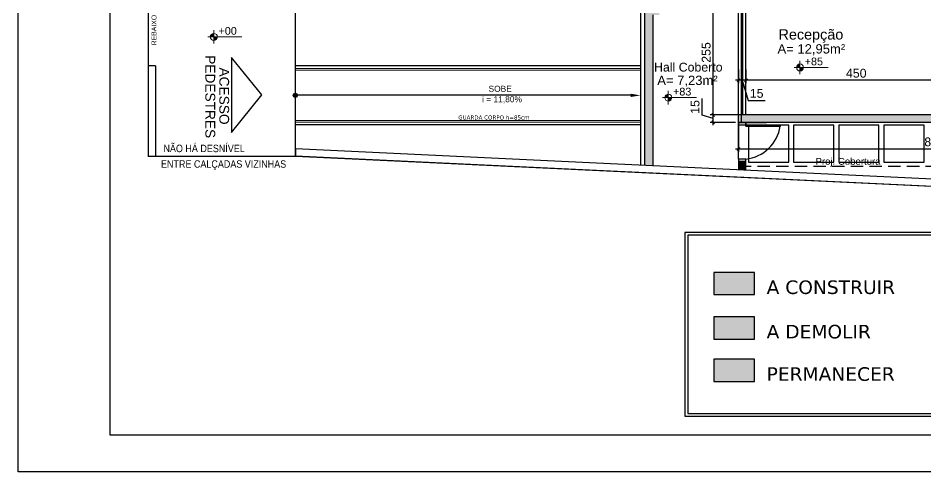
# Model space of a CAD drawing. Extents: x -165 to 197, y 154 to 653.
# Drawn here: x 89.78 to 108.29, y 448.3 to 457.55 of the extents above; entities that cross this region are included whole.
import ezdxf
from ezdxf.enums import TextEntityAlignment as Align

# ---------------------------------------------------------------- set-up
doc = ezdxf.new("R2010")
doc.units = 0
doc.header["$MEASUREMENT"] = 0
doc.header["$PDMODE"] = 3
doc.header["$PDSIZE"] = 0.1
doc.linetypes.add('HIDDEN2', pattern=[4.7625, 3.175, -1.5875])
doc.layers.get('0').update_dxf_attribs({"linetype": 'CONTINUOUS'})
doc.layers.get('DEFPOINTS').update_dxf_attribs({"linetype": 'CONTINUOUS'})
for name, color, linetype, lineweight in [('AIT-ESQUADRIA 34', 252, 'CONTINUOUS', 15), ('AIT-LAYOUT', 9, 'CONTINUOUS', 13), ('AIT-PAREDE', 4, 'CONTINUOUS', 30), ('construir', 1, 'CONTINUOUS', 25), ('COTA de NIVEL', 12, 'CONTINUOUS', 20), ('DEMOLIR', 40, 'CONTINUOUS', 25), ('FININHA', 251, 'CONTINUOUS', 25), ('TEXTO-190', 190, 'CONTINUOUS', 20)]:
    doc.layers.add(name, color=color, linetype=linetype, lineweight=lineweight)
for name, color, linetype in [('AIT-PORTAS', 2, 'CONTINUOUS'), ('AIT-PRANCHA', 7, 'CONTINUOUS'), ('AIT-TRACO17', 7, 'CONTINUOUS'), ('COTA LUMINO', 9, 'CONTINUOUS'), ('COTA MODIF', 172, 'CONTINUOUS'), ('MARGEM', 4, 'CONTINUOUS'), ('PROJECAO', 5, 'HIDDEN2'), ('TEXTO', 190, 'CONTINUOUS'), ('TEXTURA', 8, 'CONTINUOUS')]:
    doc.layers.add(name, color=color, linetype=linetype)
doc.styles.add('ARIAL', font='ARIAL.TTF', dxfattribs={"height": 0.18})
doc.styles.add('CINTHIA', font='stylu.ttf', dxfattribs={"width": 0.9})
doc.styles.add('cota25', font='ARIAL.TTF', dxfattribs={"height": 0.06})
doc.styles.add('PLANTA', font='stylu.ttf', dxfattribs={"height": 0.22})
doc.styles.add('ROMANS', font='ARIAL.TTF', dxfattribs={"height": 0.4})
doc.styles.get("Standard").update_dxf_attribs({"font": 'ISOCP'})
doc.dimstyles.new('Copy of ISO-25', dxfattribs={"dimtxt": 0.18, "dimasz": 0.06, "dimexe": 0.06, "dimexo": 0.06, "dimgap": 0.05, "dimtad": 1, "dimdec": 0, "dimlfac": 100, "dimdsep": 46, "dimtxsty": 'ARIAL', "dimblk1": 'OBLIQUE', "dimblk2": 'OBLIQUE', "dimsah": 1, "dimcen": 2.5, "dimdle": 0.06, "dimclrd": 256, "dimclre": 256, "dimclrt": 256, "dimadec": 0, "dimazin": 0, "dimtfac": 1, "dimtdec": 0, "dimtmove": 1, "dimatfit": 3, "dimldrblk": 'OBLIQUE', "dimfxl": 0, "dimtolj": 1, "dimtzin": 0, "dimlwd": -1, "dimlwe": -1, "dimarcsym": 0})

# ---------------------------------------------------------------- blocks, each defined once
blk = doc.blocks.new('_OBLIQUE')
at = {"color": 0, "linetype": 'ByBlock'}
blk.add_line((-0.5, -0.5), (0.5, 0.5), dxfattribs=at)
blk = doc.blocks.new('*D425')
at = {"layer": 'COTA MODIF'}
for p, q in [((104.468, 456.505), (104.468, 456.226)), ((104.618, 456.505), (104.618, 456.226)), ((104.678, 456.286), (104.408, 456.286)), ((104.543, 456.286), (104.667, 455.875)), ((104.667, 455.875), (105.009, 455.875))]:
    blk.add_line(p, q, dxfattribs=at)
at = {"layer": 'DEFPOINTS', "color": 0}
for p in [(104.468, 456.565), (104.618, 456.565), (104.468, 456.286)]:
    blk.add_point(p, dxfattribs=at)
at = {"layer": 'COTA MODIF', "xscale": 0.06, "yscale": 0.06, "zscale": 0.06, "rotation": 180}
blk.add_blockref('_OBLIQUE', (104.468, 456.286), dxfattribs=at)
at = {"layer": 'COTA MODIF', "xscale": 0.06, "yscale": 0.06, "zscale": 0.06}
blk.add_blockref('_OBLIQUE', (104.618, 456.286), dxfattribs=at)
at = {"layer": 'COTA MODIF', "insert": (104.838, 456.017), "char_height": 0.18, "attachment_point": 5, "style": 'ARIAL'}
blk.add_mtext('\\A1;15', dxfattribs=at)
blk = doc.blocks.new('*D450')
at = {"layer": 'COTA MODIF'}
for p, q in [((103.724, 455.57), (103.724, 455.912)), ((103.951, 455.367), (103.951, 455.637)), ((103.951, 455.502), (103.724, 455.57)), ((104.558, 455.577), (103.891, 455.577)), ((104.408, 455.427), (103.891, 455.427))]:
    blk.add_line(p, q, dxfattribs=at)
at = {"layer": 'DEFPOINTS', "color": 0}
for p in [(103.951, 455.577), (104.468, 455.427), (104.618, 455.577)]:
    blk.add_point(p, dxfattribs=at)
at = {"layer": 'COTA MODIF', "xscale": 0.06, "yscale": 0.06, "zscale": 0.06}
for p, rotation in [((103.951, 455.577), 90), ((103.951, 455.427), 270)]:
    blk.add_blockref('_OBLIQUE', p, dxfattribs=dict(at, rotation=rotation))
at = {"layer": 'COTA MODIF', "insert": (103.582, 455.741), "char_height": 0.18, "attachment_point": 5, "rotation": 90, "style": 'ARIAL'}
blk.add_mtext('\\A1;15', dxfattribs=at)
blk = doc.blocks.new('*D451')
at = {"layer": 'COTA MODIF'}
for p, q in [((103.951, 455.517), (103.951, 458.187)), ((104.264, 458.127), (103.891, 458.127)), ((104.558, 455.577), (103.891, 455.577))]:
    blk.add_line(p, q, dxfattribs=at)
at = {"layer": 'DEFPOINTS', "color": 0}
for p in [(103.951, 458.127), (104.324, 458.127), (104.618, 455.577)]:
    blk.add_point(p, dxfattribs=at)
at = {"layer": 'COTA MODIF', "xscale": 0.06, "yscale": 0.06, "zscale": 0.06}
for p, rotation in [((103.951, 458.127), 90), ((103.951, 455.577), 270)]:
    blk.add_blockref('_OBLIQUE', p, dxfattribs=dict(at, rotation=rotation))
at = {"layer": 'COTA MODIF', "insert": (103.809, 456.852), "char_height": 0.18, "attachment_point": 5, "rotation": 90, "style": 'ARIAL'}
blk.add_mtext('\\A1;255', dxfattribs=at)
blk = doc.blocks.new('*D453')
at = {"layer": 'COTA MODIF'}
for p, q in [((112.465, 455.517), (112.465, 454.825)), ((104.468, 455.367), (104.468, 454.825)), ((104.408, 454.885), (112.525, 454.885))]:
    blk.add_line(p, q, dxfattribs=at)
at = {"layer": 'DEFPOINTS', "color": 0}
for p in [(104.468, 455.427), (112.465, 455.577), (112.465, 454.885)]:
    blk.add_point(p, dxfattribs=at)
at = {"layer": 'COTA MODIF', "xscale": 0.06, "yscale": 0.06, "zscale": 0.06, "rotation": 180}
blk.add_blockref('_OBLIQUE', (104.468, 454.885), dxfattribs=at)
at = {"layer": 'COTA MODIF', "xscale": 0.06, "yscale": 0.06, "zscale": 0.06}
blk.add_blockref('_OBLIQUE', (112.465, 454.885), dxfattribs=at)
at = {"layer": 'COTA MODIF', "insert": (108.467, 455.027), "char_height": 0.18, "attachment_point": 5, "style": 'ARIAL'}
blk.add_mtext('\\A1;800', dxfattribs=at)
blk = doc.blocks.new('*D491')
at = {"layer": 'COTA MODIF'}
for p, q in [((109.18, 456.286), (104.558, 456.286)), ((109.12, 456.226), (109.12, 456.226))]:
    blk.add_line(p, q, dxfattribs=at)
at = {"layer": 'DEFPOINTS', "color": 0}
for p in [(104.618, 456.286), (104.618, 456.286), (109.12, 456.286)]:
    blk.add_point(p, dxfattribs=at)
at = {"layer": 'COTA MODIF', "xscale": 0.06, "yscale": 0.06, "zscale": 0.06, "rotation": 180}
blk.add_blockref('_OBLIQUE', (104.618, 456.286), dxfattribs=at)
at = {"layer": 'COTA MODIF', "xscale": 0.06, "yscale": 0.06, "zscale": 0.06}
blk.add_blockref('_OBLIQUE', (109.12, 456.286), dxfattribs=at)
at = {"layer": 'COTA MODIF', "insert": (106.869, 456.428), "char_height": 0.18, "attachment_point": 5, "style": 'ARIAL'}
blk.add_mtext('\\A1;450', dxfattribs=at)

msp = doc.modelspace()

# ---------------------------------------------------------------- hatches: boundary and pattern name
at = {"layer": 'AIT-PAREDE'}
msp.add_hatch(color=256, dxfattribs=at).paths.add_polyline_path([(104.792, 450.595), (103.967, 450.595), (103.967, 450.142), (104.792, 450.142)])
msp.add_hatch(color=256, dxfattribs=at).paths.add_polyline_path([(104.792, 450.595), (103.967, 450.595), (103.967, 450.142), (104.792, 450.142)])
at = {"layer": 'construir'}
for points in [[(109.818, 455.427), (109.888, 455.427), (109.888, 455.577), (104.468, 455.577), (104.468, 455.427)], [(104.618, 454.451), (104.618, 454.629), (104.468, 454.629), (104.468, 454.458)], [(104.792, 452.366), (103.967, 452.366), (103.967, 451.913), (104.792, 451.913)], [(104.792, 452.366), (103.967, 452.366), (103.967, 451.913), (104.792, 451.913)]]:
    msp.add_hatch(color=256, dxfattribs=at).paths.add_polyline_path(points)
at = {"layer": 'COTA de NIVEL', "linetype": 'Continuous'}
h = msp.add_hatch(color=256, dxfattribs=at)
h.paths.add_polyline_path([(93.768, 457.17), (93.768, 457.241, 0.414214), (93.697, 457.17)])
h.paths.add_polyline_path([(93.768, 457.17), (93.768, 457.099, 0.414214), (93.839, 457.17)])
h = msp.add_hatch(color=256, dxfattribs=at)
h.paths.add_polyline_path([(105.722, 456.546), (105.722, 456.617, 0.414214), (105.651, 456.546)])
h.paths.add_polyline_path([(105.722, 456.546), (105.722, 456.474, 0.414214), (105.794, 456.546)])
h = msp.add_hatch(color=256, dxfattribs=at)
h.paths.add_polyline_path([(103.038, 455.931), (103.038, 456.002, 0.414214), (102.967, 455.931)])
h.paths.add_polyline_path([(103.038, 455.931), (103.038, 455.86, 0.414214), (103.109, 455.931)])
at = {"layer": 'DEMOLIR'}
h = msp.add_hatch(color=256, dxfattribs=at)
h.paths.add_polyline_path([(102.724, 454.541), (102.724, 457.617), (102.854, 457.617), (102.854, 457.982, -0.195741), (102.733, 458.127), (102.722, 458.127), (102.554, 458.127), (102.554, 454.549)])
h.paths.add_polyline_path([(102.854, 458.277), (102.854, 458.377), (102.622, 458.377), (102.622, 458.277), (102.722, 458.277)])
msp.add_hatch(color=256, dxfattribs=at).paths.add_polyline_path([(104.792, 451.46), (103.967, 451.46), (103.967, 451.007), (104.792, 451.007)])
msp.add_hatch(color=256, dxfattribs=at).paths.add_polyline_path([(104.792, 451.46), (103.967, 451.46), (103.967, 451.007), (104.792, 451.007)])
at = {"layer": 'TEXTURA', "ltscale": 0.8}
h = msp.add_hatch(color=256, dxfattribs=at)
h.paths.add_polyline_path([(95.43, 456.02), (95.43, 455.978), (95.472, 455.978, 0.414214)])
h.paths.add_polyline_path([(95.43, 456.02, 0.414214), (95.388, 455.978, 0.414214), (95.43, 455.936)])
h.paths.add_polyline_path([(95.43, 455.936, 0.414214), (95.472, 455.978), (95.43, 455.978)])

# ---------------------------------------------------------------- linework, layer by layer
msp.add_lwpolyline([(89.777, 492.847), (152.777, 492.847), (152.777, 448.297), (89.777, 448.297)], close=True)
at = {"layer": 'AIT-ESQUADRIA 34', "color": 9}
msp.add_line((104.618, 457.553), (104.618, 455.577), dxfattribs=at)
at = {"layer": 'AIT-LAYOUT'}
for p, q in [((102.469, 456.528), (95.43, 456.528)), ((102.469, 456.493), (95.43, 456.493)), ((102.468, 455.463), (95.43, 455.463)), ((102.468, 455.428), (95.43, 455.428))]:
    msp.add_line(p, q, dxfattribs=at)
at = {"layer": 'AIT-PAREDE'}
for p, q in [((104.468, 455.427), (105.04, 455.427)), ((95.43, 454.885), (95.43, 454.728)), ((95.43, 454.885), (95.43, 454.878)), ((135.08, 453.012), (95.43, 454.885)), ((135.08, 452.861), (95.43, 454.734))]:
    msp.add_line(p, q, dxfattribs=at)
msp.add_lwpolyline([(135.08, 455.374), (135.08, 452.862), (95.43, 454.728), (95.43, 454.885)], dxfattribs=at)
at = {"layer": 'AIT-PAREDE', "elevation": -1317.548}
msp.add_lwpolyline([(104.792, 450.595), (103.967, 450.595), (103.967, 450.142), (104.792, 450.142)], close=True, dxfattribs=at)
msp.add_lwpolyline([(104.792, 450.595), (103.967, 450.595), (103.967, 450.142), (104.792, 450.142)], close=True, dxfattribs=at)
at = {"layer": 'AIT-PORTAS', "color": 9}
for p, q in [((104.468, 455.379), (104.468, 455.427)), ((104.468, 455.427), (104.468, 455.379)), ((104.468, 455.427), (104.618, 455.427)), ((104.468, 455.427), (104.468, 455.379)), ((104.618, 455.427), (104.618, 455.349)), ((104.618, 455.427), (104.618, 455.377)), ((104.618, 455.349), (104.618, 455.427))]:
    msp.add_line(p, q, dxfattribs=at)
at = {"layer": 'AIT-PRANCHA'}
msp.add_line((95.43, 454.73), (92.43, 454.73), dxfattribs=at)
msp.add_lwpolyline([(94.744, 455.986), (94.126, 456.751), (94.126, 455.222)], close=True, dxfattribs=at)
at = {"layer": 'AIT-TRACO17'}
for p, q in [((92.43, 466.561), (92.43, 454.73)), ((92.58, 456.578), (92.43, 456.578)), ((92.58, 456.578), (92.58, 454.73))]:
    msp.add_line(p, q, dxfattribs=at)
at = {"layer": 'construir'}
for p, q in [((104.558, 455.577), (104.558, 458.277)), ((104.618, 455.577), (104.618, 458.277)), ((104.468, 455.427), (104.468, 458.127)), ((104.528, 455.427), (104.528, 458.127)), ((104.618, 457.107), (104.618, 457.107)), ((104.618, 457.047), (104.618, 457.047)), ((112.465, 455.577), (104.468, 455.577)), ((109.818, 455.427), (104.468, 455.427)), ((104.618, 455.427), (104.618, 455.349)), ((104.468, 455.379), (105.318, 455.379)), ((104.618, 455.349), (104.618, 455.379)), ((104.618, 455.349), (105.318, 455.349)), ((105.318, 455.379), (105.318, 455.349)), ((104.618, 454.679), (104.468, 454.679)), ((104.468, 454.679), (104.468, 454.458)), ((104.618, 454.629), (104.618, 454.679)), ((104.618, 454.629), (104.468, 454.629)), ((104.618, 454.451), (104.618, 454.629))]:
    msp.add_line(p, q, dxfattribs=at)
at = {"layer": 'construir', "elevation": -1317.548}
msp.add_lwpolyline([(104.792, 452.366), (103.967, 452.366), (103.967, 451.913), (104.792, 451.913)], close=True, dxfattribs=at)
msp.add_lwpolyline([(104.792, 452.366), (103.967, 452.366), (103.967, 451.913), (104.792, 451.913)], close=True, dxfattribs=at)
at = {"layer": 'construir'}
msp.add_arc((104.538, 455.463), 0.788, 275.8223, 351.6688, dxfattribs=at)
at = {"layer": 'COTA de NIVEL', "linetype": 'Continuous'}
for p, q in [((93.765, 457.307), (93.765, 457.033)), ((93.646, 457.17), (94.341, 457.17)), ((105.6, 456.546), (106.295, 456.546)), ((105.72, 456.682), (105.72, 456.409)), ((103.035, 456.068, 4940.806), (103.035, 455.794, 4940.806)), ((102.916, 455.931, 4940.806), (103.611, 455.931, 4940.806))]:
    msp.add_line(p, q, dxfattribs=at)
for centre in [(93.768, 457.17), (105.722, 456.546), (103.038, 455.931, 4940.806)]:
    msp.add_circle(centre, 0.0713, dxfattribs=at)
at = {"layer": 'COTA LUMINO', "elevation": -1317.548}
for points in [[(108.539, 453.183), (103.375, 453.183), (103.375, 449.43), (108.539, 449.43)], [(108.479, 453.123), (103.435, 453.123), (103.435, 449.49), (108.479, 449.49)]]:
    msp.add_lwpolyline(points, close=True, dxfattribs=at)
at = {"layer": 'DEMOLIR'}
for p, q in [((102.554, 458.377), (102.554, 454.55)), ((102.724, 457.617), (102.724, 454.542))]:
    msp.add_line(p, q, dxfattribs=at)
at = {"layer": 'DEMOLIR', "elevation": -1317.548}
msp.add_lwpolyline([(104.792, 451.46), (103.967, 451.46), (103.967, 451.007), (104.792, 451.007)], close=True, dxfattribs=at)
msp.add_lwpolyline([(104.792, 451.46), (103.967, 451.46), (103.967, 451.007), (104.792, 451.007)], close=True, dxfattribs=at)
at = {"layer": 'FININHA'}
for p, q in [((102.469, 458.127), (102.468, 454.553)), ((95.43, 454.885), (95.43, 457.878)), ((95.43, 455.378), (95.43, 456.578)), ((102.469, 456.578), (95.43, 456.578)), ((104.468, 454.679), (104.468, 455.427)), ((102.468, 455.378), (95.43, 455.378))]:
    msp.add_line(p, q, dxfattribs=at)
msp.add_lwpolyline([(104.672, 455.349), (104.672, 454.616), (105.492, 454.616), (105.492, 455.366), (105.318, 455.366)], dxfattribs=at)
for points in [[(106.412, 454.616), (106.412, 455.366), (105.592, 455.366), (105.592, 454.616)], [(107.332, 454.616), (107.332, 455.366), (106.512, 455.366), (106.512, 454.616)], [(108.252, 454.616), (108.252, 455.366), (107.432, 455.366), (107.432, 454.616)]]:
    msp.add_lwpolyline(points, close=True, dxfattribs=at)
at = {"layer": 'MARGEM'}
msp.add_lwpolyline([(91.652, 492.097), (152.027, 492.097), (152.027, 449.047), (91.652, 449.047)], close=True, dxfattribs=at)
at = {"layer": 'PROJECAO', "ltscale": 0.08}
msp.add_line((111.966, 454.527), (104.618, 454.527), dxfattribs=at)
at = {"layer": 'TEXTURA', "ltscale": 0.8}
msp.add_lwpolyline([(102.269, 455.978), (95.472, 455.978)], dxfattribs=at)
msp.add_circle((95.43, 455.978), 0.042, dxfattribs=at)
msp.add_solid([(102.269, 456.011), (102.469, 455.978), (102.269, 455.944)], dxfattribs=at)

# ---------------------------------------------------------------- texts
at = {"layer": 'COTA de NIVEL', "linetype": 'Continuous', "style": 'ARIAL'}
for s, p in [('+00', (94.236, 457.372, 823.468)), ('+85', (106.191, 456.748, 823.468)), ('+83', (103.506, 456.133, 5764.274))]:
    msp.add_text(s, height=0.1578, dxfattribs=at).set_placement(p, align=Align.TOP_RIGHT)
at = {"layer": 'TEXTO', "style": 'ROMANS'}
for s, p in [('SOBE', (99.608, 456.112)), ('i = 11,80%%%', (99.645, 455.89))]:
    msp.add_text(s, height=0.1224, dxfattribs=at).set_placement(p, align=Align.MIDDLE)
at = {"layer": 'TEXTO', "style": 'CINTHIA', "width": 0.9}
for s, p in [('NÃO HÁ DESNÍVEL ', (94.449, 454.971, -823.468)), ('ENTRE CALÇADAS VIZINHAS', (95.243, 454.653, -823.468))]:
    msp.add_text(s, height=0.1521, dxfattribs=at).set_placement(p, align=Align.TOP_RIGHT)
at = {"layer": 'TEXTO', "style": 'ARIAL'}
for s, insert, char_height, width, attachment_point, rotation in [('{\\fArial|b0|i0|c238|p34;REBAIXO }DO MEIO FIO', (92.497, 457.767), 0.1, 1.6973, 2, 90), ('PEDESTRES{\\fArial|b0|i0|c161|p34;\\P         }', (93.795, 455.104), 0.2, 4.41231, 3, 270), ('{\\fArial|b0|i0|c161|p34;ACESSO\\P         }', (94.079, 455.381), 0.2, 4.41231, 3, 270)]:
    msp.add_mtext(s, dxfattribs=dict(at, insert=insert, char_height=char_height, width=width, attachment_point=attachment_point, rotation=rotation))
at = {"layer": 'TEXTO', "width": 8.59791, "attachment_point": 3, "style": 'ARIAL'}
for s, insert, char_height in [('{\\fArial|b0|i0|c238|p34;A= }12{\\fArial|b0|i0|c238|p34;,}95{\\fArial|b0|i0|c238|p34;m²}', (106.643, 457.021), 0.19), ('{\\fArial|b0|i0|c238|p34;A= }7{\\fArial|b0|i0|c238|p34;,}23{\\fArial|b0|i0|c238|p34;m²}', (104.043, 456.379), 0.19), ('Proj. Cobertura', (107.365, 454.701, -823.468), 0.14)]:
    msp.add_mtext(s, dxfattribs=dict(at, insert=insert, char_height=char_height))
at = {"layer": 'TEXTO', "insert": (98.752, 455.483), "char_height": 0.08275, "width": 12.41321, "attachment_point": 7}
msp.add_mtext('{\\fVerdana|b0|i0|c0|p34;GUARDA CORPO h=85cm}', dxfattribs=at)
at = {"layer": 'TEXTO', "char_height": 0.27691, "attachment_point": 1, "style": 'PLANTA'}
for s, insert in [('{\\fVerdana|b0|i0|c0|p34;A CONSTRUIR}', (105.041, 452.202, -1317.548)), ('{\\fVerdana|b0|i0|c0|p34;A CONSTRUIR}', (105.041, 452.202, -1317.548)), ('{\\fVerdana|b0|i0|c0|p34;A DEMOLIR}', (105.041, 451.296, -1317.548)), ('{\\fVerdana|b0|i0|c0|p34;A DEMOLIR}', (105.041, 451.296, -1317.548)), ('{\\fVerdana|b0|i0|c0|p34;PERMANECER}', (105.041, 450.431, -1317.548)), ('{\\fVerdana|b0|i0|c0|p34;PERMANECER}', (105.041, 450.431, -1317.548))]:
    msp.add_mtext(s, dxfattribs=dict(at, insert=insert))
at = {"layer": 'TEXTO-190', "insert": (106.605, 457.051), "char_height": 0.21, "attachment_point": 9, "style": 'cota25'}
msp.add_mtext('Recepção', dxfattribs=at)
at = {"layer": 'TEXTO-190', "insert": (104.143, 456.643, 1646.935), "char_height": 0.18, "attachment_point": 3, "rotation": 0.0038, "style": 'cota25'}
msp.add_mtext('Hall Coberto ', dxfattribs=at)

# ---------------------------------------------------------------- dimensions: what is measured, and where the dimension line sits
at = {"layer": 'COTA MODIF'}
for base, p1, p2, picture, middle in [((103.951, 458.127), (104.618, 455.577), (104.324, 458.127), '*D451', (103.809, 456.852)), ((103.951, 455.577), (104.468, 455.427), (104.618, 455.577), '*D450', (103.582, 455.62))]:
    dim = msp.add_linear_dim(base=base, p1=p1, p2=p2, angle=90, dimstyle='Copy of ISO-25', dxfattribs=at)
    dim.commit()
    dim.dimension.update_dxf_attribs({"geometry": picture, "text_midpoint": middle})
for base, p1, p2, picture, middle in [((104.468, 456.286), (104.618, 456.565), (104.468, 456.565), '*D425', (104.717, 456.017)), ((104.618, 456.286), (109.12, 456.286), (104.618, 456.286), '*D491', (106.869, 456.428)), ((112.465, 454.885), (104.468, 455.427), (112.465, 455.577), '*D453', (108.467, 455.027))]:
    dim = msp.add_linear_dim(base=base, p1=p1, p2=p2, dimstyle='Copy of ISO-25', dxfattribs=at)
    dim.commit()
    dim.dimension.update_dxf_attribs({"geometry": picture, "text_midpoint": middle})

doc.saveas('drawing.dxf')
